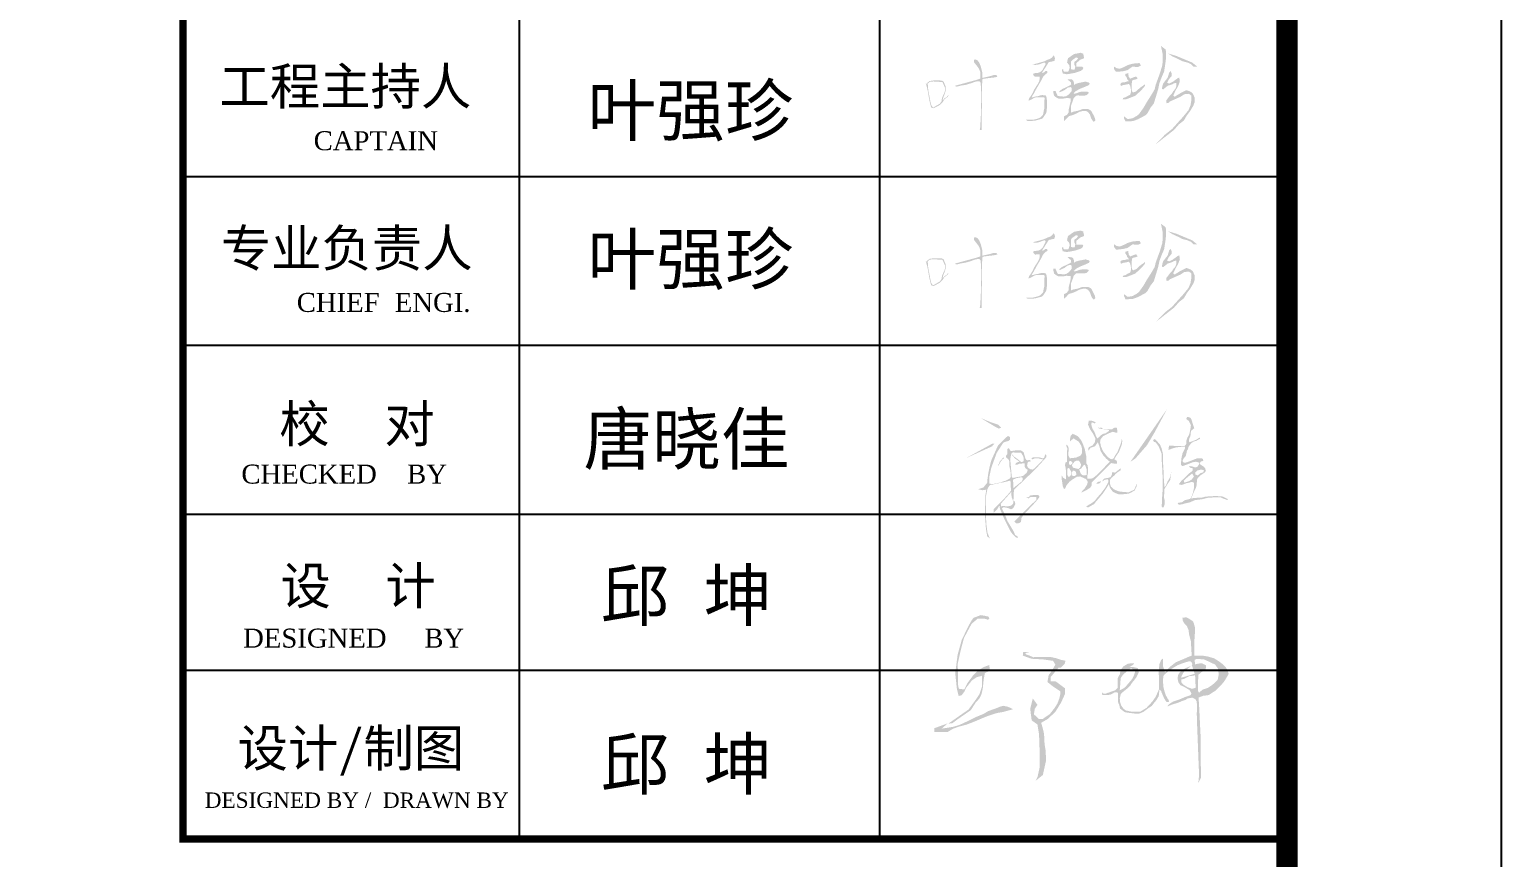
# Model space of a CAD drawing. Extents: x 962303 to 1579583, y -174742 to 224716.
# Drawn here: x 1569288 to 1579583, y 24521 to 30316 of the extents above; entities that cross this region are included whole.
import ezdxf

# ---------------------------------------------------------------- set-up
doc = ezdxf.new("R2010")
doc.units = 0
doc.header["$LTSCALE"] = 1000
doc.header["$MEASUREMENT"] = 0
for name, color, linetype in [('HATCH', 254, 'Continuous'), ('PUB_TEXT', 7, 'Continuous'), ('PUB_TITLE', 4, 'Continuous'), ('外框线', 255, 'Continuous')]:
    doc.layers.add(name, color=color, linetype=linetype)
doc.styles.add('GHF', font='times.ttf')
doc.styles.add('STYLE1', font='simhei.ttf', dxfattribs={"width": 0.8})

# ---------------------------------------------------------------- blocks, each defined once
blk = doc.blocks.new('A$C5F901649')
at = {"layer": 'HATCH'}
h = blk.add_hatch(color=256, dxfattribs=at)
h.paths.add_polyline_path([(421.5, 599.3), (438.2, 603.2), (409.1, 603.3), (407.1, 586.9), (441.2, 574.4), (451.3, 572.1), (501.2, 569.3), (546.7, 562.7), (556.9, 545.1), (541.5, 518), (526.2, 496.8), (520.4, 465.2), (547.4, 443.9), (579.1, 422.8), (579.3, 407.5), (575.3, 389.5), (566.7, 366.8), (553.9, 346.1), (531, 317.2), (508.8, 302.1), (499.5, 295.7), (480.3, 295.5), (458.1, 316.9), (462.4, 341.8), (474.7, 360.2), (453.1, 389.7), (450.3, 377.4), (441.5, 342.9), (444.1, 317.7), (448.2, 288.6), (474.6, 269.8), (482, 223.5), (484.5, 150.1), (485.1, 73.6), (475.4, 30), (466.5, 10.8), (499.5, 37.5), (506.7, 70), (514.4, 104.7), (512, 152.2), (507.4, 179.1), (505, 226.6), (499, 252.6), (491.7, 277.7), (522.7, 295.5), (556.9, 327.9), (582.5, 369.1), (600.7, 408.6), (601, 436.7), (582.9, 450.1), (572.1, 458.1), (558, 468.5), (535.3, 468.9), (535.7, 488.7), (547.5, 502.6), (561.8, 519.4), (571.5, 530.7), (583.5, 532.2), (600, 548.5), (603.2, 563.1), (583.1, 567.5), (561.2, 574.7), (532, 581.2), (495.6, 581.1), (455.2, 579.5), (431.6, 589.4), (422.3, 592.4), (418.9, 596.9)])
h.paths.add_polyline_path([(33.5, 250.4), (61.2, 274.6), (0, 252.7), (0.9, 234.7), (22, 235.8), (62.4, 235.9), (85.2, 249.6), (110, 258.9), (149.9, 269.7), (188.8, 284.8), (224.9, 300.4), (254, 311.7), (289, 322.7), (314.7, 326.9), (352.5, 337.2), (362.9, 340.1), (339.7, 350.9), (318.1, 355.7), (303.5, 352), (281.7, 343.1), (248.6, 331.7), (226.9, 318.7), (189.9, 303.3), (159.9, 288.2), (135.7, 276.8), (117, 268.2), (89.4, 259.5)])
h.paths.add_polyline_path([(245.9, 751.5), (235.5, 756), (200.5, 757.7), (171.9, 733.6), (157.6, 707.4), (136.6, 668.2), (121.6, 611.7), (107.7, 548.9), (108.9, 504.7), (109.9, 443.4), (113.9, 434), (137.7, 431.1), (152.8, 460.7), (180.8, 498.5), (202.5, 519.3), (227.8, 534.4), (253.1, 543.4), (255.8, 517.2), (232.6, 506.5), (227.3, 477.1), (223.2, 436.5), (217.3, 409.8), (208, 389.9), (190.2, 370.6), (167.8, 335.4), (108.7, 294.8), (82.3, 275), (65, 274), (107, 303.4), (158.1, 339.1), (190.5, 383.7), (208.1, 410.1), (219.7, 444.7), (218.8, 493.8), (194.9, 487.4), (173, 472.7), (159.4, 455.2), (146.5, 438.7), (138, 420.8), (125.5, 404), (112.1, 401.1), (103.8, 434.2), (96.3, 506.3), (107.3, 591), (126.3, 659.1), (156.9, 722.9), (172.5, 750.1), (180.3, 760.5), (201.9, 768.8), (213.3, 773.2), (231.4, 770.3), (250.2, 766.1), (253, 756.4)])
h = blk.add_hatch(color=256, dxfattribs=at)
h.paths.add_polyline_path([(1186.4, 493.5), (1199.1, 496), (1200.6, 488.6), (1201.2, 471.4), (1202.4, 439.2), (1194.9, 436.3), (1185.8, 433.9), (1165, 441.4), (1148.2, 451.8), (1136, 464.5), (1136, 476.7), (1152, 480.9), (1161.7, 486.3), (1172.1, 492)], flags=16)
h.paths.add_polyline_path([(1043.9, 566.7), (1051.7, 573.4), (1052.1, 557.1), (1052.1, 539.2), (1058.7, 517.7), (1061.5, 509), (1081.8, 533.3), (1111.5, 556.3), (1157.6, 575.7), (1175.5, 583.8), (1184.4, 586.1), (1180.5, 653.5), (1173.1, 680.9), (1169.1, 707.6), (1161.7, 723), (1151, 733.7), (1143, 749.1), (1141.7, 761.1), (1159.1, 763), (1173.8, 755.7), (1190.5, 744.4), (1194.5, 733.7), (1199.8, 715), (1199.2, 701), (1198.5, 680.3), (1196.5, 653.5), (1196.5, 626.8), (1196.5, 611.5), (1196.5, 592.7), (1196.5, 586.1), (1213.2, 586.1), (1234.6, 586.7), (1258, 582.7), (1286.7, 574.7), (1308.1, 561.4), (1326.2, 548), (1340.9, 534), (1350.3, 516.6), (1354.3, 502.6), (1344.2, 484.5), (1331.5, 464.5), (1311.5, 442.4), (1292.8, 423.7), (1287.4, 421.7), (1262, 405), (1236.6, 401.7), (1215.9, 393.7), (1219.1, 344.3), (1225.7, 206.6), (1226.6, 23.8), (1214.6, 0), (1218.4, 37.3), (1216.1, 89.9), (1213.1, 169.2), (1208.5, 286.5), (1207.7, 320.9), (1209.2, 353.7), (1207, 376.5), (1200.9, 386.4), (1187.9, 393.3), (1173.4, 391), (1165.6, 389.8), (1156.6, 383.4), (1138.3, 377.3), (1126.9, 371.9), (1089.5, 359.8), (1071.9, 352.1), (1080.3, 363.6), (1098.6, 375), (1127.6, 384.9), (1150.5, 394.8), (1178, 404), (1183.3, 412.3), (1174.2, 428.4), (1158.9, 437.5), (1149.4, 443), (1132, 450.9), (1122.9, 464.4), (1118.9, 483.8), (1122.5, 498.8), (1129.2, 509.9), (1139.9, 521), (1151, 526.2), (1162.9, 532.1), (1172.8, 536.1), (1182.7, 540), (1187.1, 546.7), (1185.1, 554.7), (1179.2, 559.8), (1168.9, 559.8), (1150.6, 554.3), (1136.8, 549.5), (1118.9, 542.4), (1098.3, 530.1), (1084.5, 520.6), (1075, 513.1), (1067.8, 507.2), (1062.4, 502.6), (1058.9, 499.7), (1054.8, 494.5), (1052.8, 480.2), (1052.8, 468.4), (1053.2, 448.2), (1055.2, 438.3), (1059.9, 419.3), (1065.1, 405), (1071.8, 392), (1075.4, 385.6), (1078.5, 382.9), (1080.1, 375.3), (1077.7, 372.6), (1073.8, 372.6), (1068.6, 373), (1064.3, 379.3), (1056.8, 390.8), (1052.4, 402.3), (1045.3, 417.7), (1043.3, 425.2), (1039.3, 427.6), (1035.9, 429.6), (1033.4, 406.2), (1032.8, 400.6), (1026.7, 390.4), (1024.3, 386.4), (1020.4, 380), (1009.2, 366.6), (1000.9, 355.5), (985.9, 345.7), (964.1, 329.4), (953.8, 324.3), (943.1, 320.3), (922.9, 319.9), (908.2, 321.9), (891.6, 323.9), (875.7, 326.7), (866.6, 333.8), (854.5, 343.3), (850.8, 360.7), (844.8, 373.8), (845.6, 389.2), (845.6, 400.3), (845.6, 408.2), (844.4, 416.5), (830.6, 418.1), (820.7, 412.5), (813.1, 408.2), (801.9, 405.8), (796.7, 405.3), (781.1, 405), (776.8, 405), (772.2, 407), (771.6, 414.8), (773.4, 418.5), (774.8, 413.9), (777.7, 412.2), (782.9, 411.9), (790.6, 412.5), (799, 415.9), (805.9, 417.6), (816.3, 421.7), (826.3, 425.1), (833.8, 428), (843.9, 438.1), (843.9, 460.5), (843.9, 483.5), (853.5, 500.6), (857.3, 520.7), (869.9, 537), (889.2, 548.9), (902.6, 551.1), (921.2, 550.4), (912.3, 543), (897.4, 534), (916, 534), (936.1, 529.6), (940.5, 514), (940.5, 508.8), (932.3, 491.7), (929.4, 486.5), (920.5, 474.6), (909.3, 461.2), (901.9, 449.3), (888.5, 436), (869.9, 421.1), (858, 410), (853.5, 391.4), (854.3, 374.3), (861, 355), (872.1, 340.9), (881.8, 334.2), (910, 328.2), (948, 329), (976.2, 346.1), (1003.7, 375.8), (1018.6, 397.3), (1034.2, 432.3), (1034.2, 459), (1034.2, 477.6), (1032.7, 504.3), (1033.5, 526.6), (1036.4, 549.6)])
h.paths.add_polyline_path([(1215.3, 498.9), (1222.9, 504.7), (1230, 511.4), (1245.6, 518.1), (1248.5, 524.9), (1249.8, 532), (1249.8, 542.1), (1232.9, 550.9), (1223.7, 551.3), (1209.4, 548.8), (1199, 546.3), (1198.5, 568), (1208.3, 572.1), (1242.5, 568.8), (1272.5, 554.7), (1292.2, 545.5), (1304.9, 527.5), (1309, 501), (1303.8, 474.9), (1288.7, 459.9), (1274.9, 448.9), (1259.2, 438.5), (1234.4, 430.4), (1218.6, 416.2), (1212.7, 424.7), (1212.9, 456.9)], flags=16)
h.paths.add_polyline_path([(853.3, 427), (854.6, 441.7), (857.6, 483.1), (868.4, 499.2), (882.5, 511), (890.7, 519.2), (902.9, 527.1), (906.2, 528.4), (922.9, 518.6), (922.9, 508.4), (917, 492), (909.5, 477.9), (898.6, 465.4), (879.2, 442.4), (868.1, 434.5)], flags=16)
edge = h.paths.add_edge_path(flags=16)
edge.add_line((1136, 484.8), (1197.7, 503))
edge.add_line((1197.7, 503), (1184.9, 543.4))
edge.add_line((1136, 488.8), (1136, 484.8))
edge.add_line((1145.3, 507.3), (1136, 488.8))
edge.add_line((1152.8, 517.1), (1145.3, 507.3))
edge.add_line((1166.1, 526.4), (1152.8, 517.1))
edge.add_line((1182, 539.7), (1166.1, 526.4))

msp = doc.modelspace()

# ---------------------------------------------------------------- hatches: boundary and pattern name
at = {"layer": 'HATCH'}
h = msp.add_hatch(color=256, dxfattribs=at)
h.paths.add_polyline_path([(1576315.2, 30068.6), (1576319, 30067.8), (1576336.4, 30068.3), (1576352.8, 30072.6), (1576374.1, 30080.9), (1576383.2, 30083.6), (1576390.7, 30083.5), (1576394.5, 30074.2), (1576387.7, 30060.4), (1576382.4, 30050.4), (1576373.9, 30033), (1576366, 30025), (1576356.5, 30017.6), (1576343.8, 30012.4), (1576331.6, 30010.8), (1576311, 30008.7), (1576307.3, 29997.6), (1576320.5, 29984.4), (1576351.7, 29986.5), (1576352.6, 29973.2), (1576351.2, 29956.4), (1576341.1, 29935.8), (1576328.5, 29916.8), (1576314.2, 29894.1), (1576304.2, 29871.4), (1576291.5, 29850.3), (1576278.3, 29832.3), (1576274.6, 29816.5), (1576294.6, 29824.9), (1576314.7, 29837.1), (1576329.5, 29841.3), (1576362.3, 29841.3), (1576369.2, 29841.8), (1576383.4, 29841.8), (1576388, 29834.9), (1576386, 29817), (1576386, 29781.7), (1576386, 29764.5), (1576381.3, 29745.2), (1576376.7, 29719.3), (1576356.7, 29698.7), (1576336.8, 29690.7), (1576306.2, 29683.4), (1576284.9, 29683.4), (1576256.3, 29683.4), (1576268.3, 29675.4), (1576293.5, 29675.4), (1576320.1, 29677.4), (1576371.3, 29691.4), (1576382.6, 29706), (1576390.6, 29718.6), (1576399.9, 29733.2), (1576403.9, 29767.1), (1576403.9, 29817), (1576402.6, 29830.3), (1576399.9, 29844.2), (1576395.3, 29853.5), (1576373.3, 29856.2), (1576363.4, 29855.5), (1576340.8, 29848.9), (1576322.8, 29846.2), (1576310.8, 29842.2), (1576296.2, 29839.6), (1576302.9, 29852.2), (1576313.5, 29869.5), (1576330.1, 29900.7), (1576358.7, 29949.2), (1576368, 29965.8), (1576376, 29983.1), (1576382, 29989.7), (1576395.9, 30004.3), (1576404.6, 30009), (1576407.9, 30015), (1576404.6, 30024.3), (1576392.6, 30024.3), (1576386, 30017.6), (1576373.3, 30010.3), (1576370.6, 30015), (1576388.1, 30041.3), (1576409.2, 30074.4), (1576416.2, 30086.8), (1576437.7, 30091.1), (1576453.3, 30094.8), (1576457.6, 30098), (1576459.8, 30113.6), (1576456.5, 30125.4), (1576449, 30134.6), (1576443.6, 30123.8), (1576430.2, 30112), (1576420.5, 30107.7), (1576402.8, 30101.3), (1576384, 30092.1), (1576359.8, 30085.1), (1576336.9, 30078.5), (1576304.1, 30070.8), (1576305.2, 30070.3), (1576306.6, 30070), (1576307.9, 30069.6), (1576311, 30069), (1576312, 30069)])
h.paths.add_polyline_path([(1575761.5, 29921.1), (1575765.5, 29922.7), (1575856.9, 29947.7), (1575915.8, 29963.9), (1575937.5, 29971.9), (1575937.5, 29989.8), (1575938.4, 30014.9), (1575931.3, 30034.6), (1575925, 30046.2), (1575913.3, 30061.4), (1575904.2, 30073.4), (1575895.4, 30083.8), (1575892.7, 30098.1), (1575899, 30107.1), (1575917.8, 30099.9), (1575929.5, 30084.7), (1575941.1, 30057), (1575945.6, 30039.1), (1575951.7, 30014.6), (1575951.7, 29984.5), (1575951.9, 29976.4), (1575987.7, 29984.5), (1576008.6, 29989.2), (1576028.9, 29996.1), (1576050.4, 29996.1), (1576057.6, 29984.5), (1576031.6, 29979.1), (1575982.3, 29973.7), (1575953.7, 29969.2), (1575951, 29951.3), (1575946.5, 29611.2), (1575933.9, 29611.2), (1575937.5, 29632.7), (1575941.5, 29709.6), (1575943.3, 29786.1), (1575945.6, 29854), (1575942.7, 29901.1), (1575941.8, 29920.1), (1575939.7, 29942.7), (1575933.9, 29951.9), (1575921.6, 29953.3), (1575905.3, 29950.5), (1575890.5, 29945.4), (1575865.6, 29936.8), (1575836.2, 29928.2), (1575803.4, 29923), (1575774.2, 29915.5), (1575765.3, 29917.3), (1575762, 29919.9)])
h.paths.add_polyline_path([(1577253.3, 29995.2), (1577258.9, 30014.1), (1577268.4, 30024.4), (1577275.9, 30008.4), (1577275, 29988.6), (1577257.1, 29967.9), (1577243.9, 29942.5), (1577258, 29936.8), (1577282.5, 29948.1), (1577318.3, 29974.5), (1577329.6, 29979.2), (1577333.4, 29951.9), (1577326.8, 29933.1), (1577319.3, 29915.2), (1577304.2, 29889.8), (1577287.2, 29853), (1577296.6, 29844.6), (1577334.3, 29868.1), (1577378.6, 29890.7), (1577408.8, 29880.3), (1577424.8, 29866.2), (1577438, 29836.1), (1577438, 29810.7), (1577428.6, 29783.3), (1577404.1, 29742.8), (1577381.5, 29712.7), (1577361.7, 29678.8), (1577326.8, 29651.5), (1577292.9, 29612.9), (1577253.3, 29581.8), (1577222, 29557.3), (1577164.7, 29512.1), (1577228.8, 29579), (1577279.7, 29619.5), (1577326.8, 29672.2), (1577355.1, 29703.3), (1577393.7, 29750.4), (1577407.8, 29784.3), (1577413.5, 29819.1), (1577412.6, 29854), (1577397.5, 29865.3), (1577364.5, 29862.4), (1577340, 29845.5), (1577323, 29838), (1577280.6, 29819.1), (1577262.5, 29811.1), (1577256.1, 29803.1), (1577241, 29799.4), (1577237.8, 29812.4), (1577237.8, 29819.1), (1577250.5, 29835.1), (1577264.6, 29854), (1577276.8, 29865.3), (1577286.3, 29881.3), (1577302.3, 29901.1), (1577309.8, 29920.8), (1577309.8, 29940.6), (1577299.5, 29940.6), (1577287.2, 29936.8), (1577281.6, 29932.1), (1577248.6, 29921.8), (1577227.8, 29904.8), (1577217.3, 29896.2), (1577208, 29899.2), (1577210.9, 29919.9), (1577217.5, 29938.7), (1577234.4, 29960.4), (1577247.8, 29977.4)])
h.paths.add_polyline_path([(1577278.9, 30128.5), (1577250, 30148.1), (1577276.6, 30140), (1577309.4, 30130), (1577357.5, 30110), (1577420.5, 30083.7), (1577454.6, 30055.7), (1577428, 30055.7), (1577409.5, 30074.2), (1577388.7, 30083.4), (1577350.5, 30093.8), (1577321.6, 30108.8)])
h.paths.add_polyline_path([(1577234.9, 30174.7), (1577201.4, 30200.1), (1577214.1, 30137.7), (1577214.1, 30101.9), (1577210.7, 30064.9), (1577194.5, 30010.7), (1577180.6, 29972.5), (1577163.8, 29926.3), (1577157.5, 29897.5), (1577133.2, 29855.9), (1577100.8, 29805), (1577081.2, 29770.4), (1577047.7, 29723), (1577031.5, 29710.3), (1577002.6, 29694.2), (1576969.1, 29688.4), (1576943.6, 29706.9), (1576943.6, 29693), (1576952.9, 29672.2), (1576974.8, 29672.2), (1577006.1, 29674.5), (1577040.7, 29687.2), (1577092.8, 29714.9), (1577104.3, 29725.3), (1577128.6, 29768.1), (1577151.7, 29798.1), (1577181.8, 29897.5), (1577191, 29941.3), (1577208.3, 29986.4), (1577223.4, 30021.1), (1577230.3, 30066.1), (1577234.9, 30097.3), (1577237.2, 30134.3)])
h.paths.add_polyline_path([(1576978, 29951.8), (1576964.7, 29968.2), (1576961.6, 29980.4), (1576951.4, 29992.7), (1576951.4, 30003.9), (1576971.9, 30010), (1576975.9, 29984.5), (1576986.2, 29971.2), (1577006.6, 29979.4), (1577027, 29986.5), (1577039.3, 29972.2), (1577025, 29966.1), (1577009.7, 29963.1), (1577000.5, 29959), (1576996.4, 29933.4), (1576995.4, 29898.7), (1576999.4, 29882.4), (1577005.6, 29875.2), (1577009.7, 29875.2), (1577028.1, 29882.4), (1577051.6, 29904.9), (1577082.2, 29926.3), (1577090.4, 29933.4), (1577090.4, 29922.2), (1577079.1, 29907.9), (1577060.8, 29887.5), (1577034.2, 29863), (1577021.9, 29851.6), (1576999.4, 29842.6), (1576958.6, 29827.3), (1576949.4, 29827.3), (1576934.1, 29827.3), (1576937.1, 29836.4), (1576952.4, 29840.5), (1576966.7, 29849.7), (1576985.1, 29857.9), (1576990.3, 29871.2), (1576992.3, 29891.6), (1576986.2, 29921.2), (1576977, 29934.5), (1576963.7, 29931.4), (1576955.7, 29929.6), (1576937.1, 29926.3), (1576921.8, 29920.2), (1576917.3, 29931.4), (1576921.8, 29941.6), (1576937.1, 29946.7), (1576950.4, 29946.7), (1576963.7, 29951.8)])
h.paths.add_polyline_path([(1576981.1, 30040.7), (1576966.7, 30030.4), (1576935.1, 30023.3), (1576897.3, 30019.2), (1576887, 30019.2), (1576872.7, 30038.6), (1576871.7, 30057), (1576891.1, 30044.7), (1576913.6, 30040.7), (1576943.2, 30052.9), (1576968.8, 30066.2), (1577004.6, 30076.4), (1577051.6, 30080.5), (1577060.8, 30063.1), (1577042.6, 30053.5), (1577025, 30053.5), (1577002.5, 30056)])
h.paths.add_polyline_path([(1576489.4, 29881.8), (1576493.2, 29875.9), (1576527.5, 29891.6), (1576549.3, 29908.5), (1576571, 29912.6), (1576577.5, 29903.7), (1576577.5, 29885.2), (1576558.1, 29861.9), (1576539.6, 29849), (1576521.9, 29845.8), (1576479.2, 29849.8), (1576470.4, 29869.1), (1576463.1, 29886), (1576449.4, 29886), (1576449.4, 29870.7), (1576454.3, 29851.4), (1576469.6, 29839.3), (1576483.3, 29832.1), (1576519.5, 29832.1), (1576540.4, 29836.1), (1576570.2, 29833.7), (1576570.2, 29817.6), (1576568.6, 29808), (1576564.6, 29791.1), (1576554.9, 29750), (1576554.9, 29733.9), (1576542.8, 29717), (1576522.7, 29707.4), (1576522.7, 29689.7), (1576522.7, 29673.6), (1576538.8, 29688.9), (1576556.5, 29708.2), (1576584.7, 29717), (1576608.9, 29726.7), (1576629.8, 29738.8), (1576658, 29746), (1576674.1, 29746), (1576690.2, 29738.8), (1576704.7, 29719.5), (1576713.5, 29693.7), (1576720, 29681.6), (1576730.5, 29668.8), (1576741.5, 29677.7), (1576740.9, 29690.5), (1576733.7, 29708.2), (1576724, 29726.7), (1576716, 29742), (1576709.5, 29749.2), (1576691.8, 29758.1), (1576672.5, 29758.1), (1576652.3, 29758.1), (1576618.5, 29746), (1576587.1, 29739.6), (1576571, 29733.1), (1576571, 29757.3), (1576571, 29779), (1576585.5, 29818.4), (1576591.2, 29836.1), (1576608.9, 29853), (1576622.6, 29853.8), (1576654, 29852.2), (1576666.8, 29852.2), (1576682.1, 29857), (1576695, 29869.1), (1576695, 29876.4), (1576684.6, 29881.2), (1576671.7, 29881.2), (1576654, 29881.2), (1576633, 29878), (1576614.5, 29870.7), (1576595.2, 29865.9), (1576591.2, 29869.9), (1576606.5, 29884.4), (1576632.2, 29898.9), (1576677.3, 29917.4), (1576698.2, 29927), (1576703.1, 29937.5), (1576696.6, 29943.9), (1576675.7, 29950.4), (1576672.5, 29950.4), (1576626.6, 29941.5), (1576605.6, 29935.1), (1576593.6, 29927), (1576593.6, 29940.7), (1576587.9, 29956.8), (1576578.3, 29965.7), (1576563.8, 29966.5), (1576547.7, 29966.5), (1576562.2, 29953.6), (1576571.5, 29945.3), (1576573.4, 29930.3), (1576562.2, 29923), (1576538, 29911), (1576511.4, 29898.9), (1576493.7, 29885.2)])
h.paths.add_polyline_path([(1576621.8, 30115.2), (1576607.7, 30120.1), (1576584.4, 30103.9), (1576573.1, 30091.9), (1576573.1, 30077.8), (1576573.1, 30056.6), (1576573.1, 30037.6), (1576585.8, 30034.1), (1576597.8, 30034.8), (1576602.1, 30055.9), (1576595.7, 30070), (1576595.7, 30089.1), (1576611.9, 30099.7)], flags=16)
h.paths.add_polyline_path([(1576544.2, 30020.7), (1576554.2, 30021.9), (1576563, 30048.2), (1576559.7, 30065.8), (1576544.3, 30084.5), (1576550.9, 30114.1), (1576593.8, 30143.7), (1576639.9, 30152.5), (1576657.5, 30145.9), (1576664.1, 30114.1), (1576637.7, 30104.2), (1576609.1, 30080.1), (1576609.1, 30054.8), (1576650.9, 30054.8), (1576658.6, 30046.1), (1576653.1, 30035.1), (1576642.1, 30026.3), (1576599.3, 30012), (1576564.1, 30005.4), (1576542.1, 30002.1), (1576514.7, 30007.6), (1576509.2, 30027.4), (1576509.2, 30036.2), (1576517.4, 30035.5), (1576517.4, 30027), (1576525.1, 30020.7)])
h.paths.add_polyline_path([(1575555.5, 29940.4), (1575559.2, 29930.6), (1575567.2, 29899.4), (1575571.8, 29876.7), (1575576.3, 29850), (1575582.9, 29813.2), (1575593.5, 29770.8), (1575600, 29767.3), (1575611.1, 29764.3), (1575653.5, 29786.4), (1575676.2, 29809.1), (1575685.3, 29825.3), (1575710, 29844.9), (1575718, 29857.5), (1575707.7, 29850.2), (1575703.1, 29843.1), (1575687.6, 29833.7), (1575682.4, 29826.9), (1575674, 29820.7), (1575679.2, 29840.1), (1575688.2, 29863.1), (1575694.1, 29880.6), (1575695.7, 29897.1), (1575694.4, 29919.5), (1575686, 29938.9), (1575683, 29948.9), (1575673, 29956.4), (1575656.5, 29958.7), (1575631.5, 29958.7), (1575612.4, 29959), (1575583.2, 29954.4), (1575568.3, 29944.1), (1575566.3, 29937.1), (1575564.6, 29935.4), (1575559.6, 29937.1)])
h.paths.add_polyline_path([(1575581.9, 29948.7), (1575570.1, 29935), (1575574.1, 29887.1), (1575580.9, 29853.8), (1575586.8, 29820.5), (1575594.6, 29786.2), (1575607.4, 29768.6), (1575654.4, 29796), (1575666.1, 29811.7), (1575670.1, 29836.2), (1575689.6, 29880.2), (1575690.6, 29908.6), (1575673, 29947.8), (1575609.3, 29951.7)], flags=16)
h = msp.add_hatch(color=256, dxfattribs=at)
h.paths.add_polyline_path([(1576315.2, 28824.5), (1576319, 28823.8), (1576336.4, 28824.3), (1576352.8, 28828.5), (1576374.1, 28836.9), (1576383.2, 28839.5), (1576390.7, 28839.5), (1576394.5, 28830.1), (1576387.7, 28816.4), (1576382.4, 28806.4), (1576373.9, 28788.9), (1576366, 28781), (1576356.5, 28773.6), (1576343.8, 28768.3), (1576331.6, 28766.8), (1576311, 28764.7), (1576307.3, 28753.6), (1576320.5, 28740.4), (1576351.7, 28742.5), (1576352.6, 28729.2), (1576351.2, 28712.4), (1576341.1, 28691.8), (1576328.5, 28672.8), (1576314.2, 28650.1), (1576304.2, 28627.4), (1576291.5, 28606.2), (1576278.3, 28588.3), (1576274.6, 28572.4), (1576294.6, 28580.9), (1576314.7, 28593), (1576329.5, 28597.3), (1576362.3, 28597.3), (1576369.2, 28597.8), (1576383.4, 28597.8), (1576388, 28590.9), (1576386, 28572.9), (1576386, 28537.7), (1576386, 28520.5), (1576381.3, 28501.2), (1576376.7, 28475.3), (1576356.7, 28454.7), (1576336.8, 28446.7), (1576306.2, 28439.4), (1576284.9, 28439.4), (1576256.3, 28439.4), (1576268.3, 28431.4), (1576293.5, 28431.4), (1576320.1, 28433.4), (1576371.3, 28447.4), (1576382.6, 28462), (1576390.6, 28474.6), (1576399.9, 28489.2), (1576403.9, 28523.1), (1576403.9, 28572.9), (1576402.6, 28586.2), (1576399.9, 28600.2), (1576395.3, 28609.5), (1576373.3, 28612.1), (1576363.4, 28611.5), (1576340.8, 28604.8), (1576322.8, 28602.2), (1576310.8, 28598.2), (1576296.2, 28595.5), (1576302.9, 28608.2), (1576313.5, 28625.4), (1576330.1, 28656.7), (1576358.7, 28705.2), (1576368, 28721.8), (1576376, 28739.1), (1576382, 28745.7), (1576395.9, 28760.3), (1576404.6, 28765), (1576407.9, 28770.9), (1576404.6, 28780.2), (1576392.6, 28780.2), (1576386, 28773.6), (1576373.3, 28766.3), (1576370.6, 28770.9), (1576388.1, 28797.3), (1576409.2, 28830.4), (1576416.2, 28842.7), (1576437.7, 28847), (1576453.3, 28850.8), (1576457.6, 28854), (1576459.8, 28869.6), (1576456.5, 28881.4), (1576449, 28890.5), (1576443.6, 28879.8), (1576430.2, 28868), (1576420.5, 28863.7), (1576402.8, 28857.2), (1576384, 28848.1), (1576359.8, 28841.1), (1576336.9, 28834.5), (1576304.1, 28826.8), (1576305.2, 28826.3), (1576306.6, 28826), (1576307.9, 28825.6), (1576311, 28825), (1576312, 28825)])
h.paths.add_polyline_path([(1575761.5, 28677.1), (1575765.5, 28678.7), (1575856.9, 28703.7), (1575915.8, 28719.9), (1575937.5, 28727.9), (1575937.5, 28745.8), (1575938.4, 28770.9), (1575931.3, 28790.6), (1575925, 28802.2), (1575913.3, 28817.4), (1575904.2, 28829.4), (1575895.4, 28839.8), (1575892.7, 28854.1), (1575899, 28863.1), (1575917.8, 28855.9), (1575929.5, 28840.7), (1575941.1, 28812.9), (1575945.6, 28795), (1575951.7, 28770.6), (1575951.7, 28740.4), (1575951.9, 28732.4), (1575987.7, 28740.4), (1576008.6, 28745.1), (1576028.9, 28752.1), (1576050.4, 28752.1), (1576057.6, 28740.4), (1576031.6, 28735.1), (1575982.3, 28729.7), (1575953.7, 28725.2), (1575951, 28707.3), (1575946.5, 28367.2), (1575933.9, 28367.2), (1575937.5, 28388.6), (1575941.5, 28465.6), (1575943.3, 28542.1), (1575945.6, 28609.9), (1575942.7, 28657.1), (1575941.8, 28676.1), (1575939.7, 28698.7), (1575933.9, 28707.9), (1575921.6, 28709.3), (1575905.3, 28706.4), (1575890.5, 28701.4), (1575865.6, 28692.8), (1575836.2, 28684.1), (1575803.4, 28679), (1575774.2, 28671.5), (1575765.3, 28673.3), (1575762, 28675.9)])
h.paths.add_polyline_path([(1577253.3, 28751.2), (1577258.9, 28770), (1577268.4, 28780.4), (1577275.9, 28764.4), (1577275, 28744.6), (1577257.1, 28723.9), (1577243.9, 28698.5), (1577258, 28692.8), (1577282.5, 28704.1), (1577318.3, 28730.5), (1577329.6, 28735.2), (1577333.4, 28707.9), (1577326.8, 28689.1), (1577319.3, 28671.2), (1577304.2, 28645.7), (1577287.2, 28609), (1577296.6, 28600.5), (1577334.3, 28624.1), (1577378.6, 28646.7), (1577408.8, 28636.3), (1577424.8, 28622.2), (1577438, 28592.1), (1577438, 28566.6), (1577428.6, 28539.3), (1577404.1, 28498.8), (1577381.5, 28468.7), (1577361.7, 28434.8), (1577326.8, 28407.5), (1577292.9, 28368.9), (1577253.3, 28337.8), (1577222, 28313.2), (1577164.7, 28268.1), (1577228.8, 28335), (1577279.7, 28375.5), (1577326.8, 28428.2), (1577355.1, 28459.3), (1577393.7, 28506.4), (1577407.8, 28540.3), (1577413.5, 28575.1), (1577412.6, 28610), (1577397.5, 28621.3), (1577364.5, 28618.4), (1577340, 28601.5), (1577323, 28593.9), (1577280.6, 28575.1), (1577262.5, 28567.1), (1577256.1, 28559.1), (1577241, 28555.3), (1577237.8, 28568.4), (1577237.8, 28575.1), (1577250.5, 28591.1), (1577264.6, 28610), (1577276.8, 28621.3), (1577286.3, 28637.3), (1577302.3, 28657), (1577309.8, 28676.8), (1577309.8, 28696.6), (1577299.5, 28696.6), (1577287.2, 28692.8), (1577281.6, 28688.1), (1577248.6, 28677.8), (1577227.8, 28660.8), (1577217.3, 28652.2), (1577208, 28655.2), (1577210.9, 28675.9), (1577217.5, 28694.7), (1577234.4, 28716.4), (1577247.8, 28733.4)])
h.paths.add_polyline_path([(1577278.9, 28884.5), (1577250, 28904.1), (1577276.6, 28896), (1577309.4, 28886), (1577357.5, 28866), (1577420.5, 28839.7), (1577454.6, 28811.7), (1577428, 28811.7), (1577409.5, 28830.2), (1577388.7, 28839.4), (1577350.5, 28849.8), (1577321.6, 28864.8)])
h.paths.add_polyline_path([(1577234.9, 28930.7), (1577201.4, 28956.1), (1577214.1, 28893.7), (1577214.1, 28857.9), (1577210.7, 28820.9), (1577194.5, 28766.6), (1577180.6, 28728.5), (1577163.8, 28682.2), (1577157.5, 28653.4), (1577133.2, 28611.8), (1577100.8, 28561), (1577081.2, 28526.4), (1577047.7, 28479), (1577031.5, 28466.3), (1577002.6, 28450.1), (1576969.1, 28444.4), (1576943.6, 28462.8), (1576943.6, 28449), (1576952.9, 28428.2), (1576974.8, 28428.2), (1577006.1, 28430.5), (1577040.7, 28443.2), (1577092.8, 28470.9), (1577104.3, 28481.3), (1577128.6, 28524.1), (1577151.7, 28554.1), (1577181.8, 28653.4), (1577191, 28697.3), (1577208.3, 28742.4), (1577223.4, 28777), (1577230.3, 28822.1), (1577234.9, 28853.3), (1577237.2, 28890.2)])
h.paths.add_polyline_path([(1576978, 28707.8), (1576964.7, 28724.1), (1576961.6, 28736.4), (1576951.4, 28748.6), (1576951.4, 28759.9), (1576971.9, 28766), (1576975.9, 28740.5), (1576986.2, 28727.2), (1577006.6, 28735.4), (1577027, 28742.5), (1577039.3, 28728.2), (1577025, 28722.1), (1577009.7, 28719), (1577000.5, 28715), (1576996.4, 28689.4), (1576995.4, 28654.7), (1576999.4, 28638.4), (1577005.6, 28631.2), (1577009.7, 28631.2), (1577028.1, 28638.4), (1577051.6, 28660.8), (1577082.2, 28682.3), (1577090.4, 28689.4), (1577090.4, 28678.2), (1577079.1, 28663.9), (1577060.8, 28643.5), (1577034.2, 28619), (1577021.9, 28607.6), (1576999.4, 28598.6), (1576958.6, 28583.2), (1576949.4, 28583.2), (1576934.1, 28583.2), (1576937.1, 28592.4), (1576952.4, 28596.5), (1576966.7, 28605.7), (1576985.1, 28613.9), (1576990.3, 28627.1), (1576992.3, 28647.6), (1576986.2, 28677.2), (1576977, 28690.4), (1576963.7, 28687.4), (1576955.7, 28685.5), (1576937.1, 28682.3), (1576921.8, 28676.2), (1576917.3, 28687.4), (1576921.8, 28697.6), (1576937.1, 28702.7), (1576950.4, 28702.7), (1576963.7, 28707.8)])
h.paths.add_polyline_path([(1576981.1, 28796.6), (1576966.7, 28786.4), (1576935.1, 28779.3), (1576897.3, 28775.2), (1576887, 28775.2), (1576872.7, 28794.6), (1576871.7, 28813), (1576891.1, 28800.7), (1576913.6, 28796.6), (1576943.2, 28808.9), (1576968.8, 28822.2), (1577004.6, 28832.4), (1577051.6, 28836.5), (1577060.8, 28819.1), (1577042.6, 28809.5), (1577025, 28809.5), (1577002.5, 28812)])
h.paths.add_polyline_path([(1576489.4, 28637.8), (1576493.2, 28631.9), (1576527.5, 28647.6), (1576549.3, 28664.5), (1576571, 28668.5), (1576577.5, 28659.7), (1576577.5, 28641.2), (1576558.1, 28617.9), (1576539.6, 28605), (1576521.9, 28601.8), (1576479.2, 28605.8), (1576470.4, 28625.1), (1576463.1, 28642), (1576449.4, 28642), (1576449.4, 28626.7), (1576454.3, 28607.4), (1576469.6, 28595.3), (1576483.3, 28588.1), (1576519.5, 28588.1), (1576540.4, 28592.1), (1576570.2, 28589.7), (1576570.2, 28573.6), (1576568.6, 28563.9), (1576564.6, 28547), (1576554.9, 28506), (1576554.9, 28489.9), (1576542.8, 28473), (1576522.7, 28463.4), (1576522.7, 28445.7), (1576522.7, 28429.6), (1576538.8, 28444.9), (1576556.5, 28464.2), (1576584.7, 28473), (1576608.9, 28482.7), (1576629.8, 28494.7), (1576658, 28502), (1576674.1, 28502), (1576690.2, 28494.7), (1576704.7, 28475.4), (1576713.5, 28449.7), (1576720, 28437.6), (1576730.5, 28424.8), (1576741.5, 28433.7), (1576740.9, 28446.5), (1576733.7, 28464.2), (1576724, 28482.7), (1576716, 28498), (1576709.5, 28505.2), (1576691.8, 28514.1), (1576672.5, 28514.1), (1576652.3, 28514.1), (1576618.5, 28502), (1576587.1, 28495.6), (1576571, 28489.1), (1576571, 28513.3), (1576571, 28535), (1576585.5, 28574.4), (1576591.2, 28592.1), (1576608.9, 28609), (1576622.6, 28609.8), (1576654, 28608.2), (1576666.8, 28608.2), (1576682.1, 28613), (1576695, 28625.1), (1576695, 28632.3), (1576684.6, 28637.2), (1576671.7, 28637.2), (1576654, 28637.2), (1576633, 28633.9), (1576614.5, 28626.7), (1576595.2, 28621.9), (1576591.2, 28625.9), (1576606.5, 28640.4), (1576632.2, 28654.9), (1576677.3, 28673.4), (1576698.2, 28683), (1576703.1, 28693.5), (1576696.6, 28699.9), (1576675.7, 28706.4), (1576672.5, 28706.4), (1576626.6, 28697.5), (1576605.6, 28691.1), (1576593.6, 28683), (1576593.6, 28696.7), (1576587.9, 28712.8), (1576578.3, 28721.6), (1576563.8, 28722.5), (1576547.7, 28722.5), (1576562.2, 28709.6), (1576571.5, 28701.3), (1576573.4, 28686.2), (1576562.2, 28679), (1576538, 28666.9), (1576511.4, 28654.9), (1576493.7, 28641.2)])
h.paths.add_polyline_path([(1576621.8, 28871.1), (1576607.7, 28876.1), (1576584.4, 28859.9), (1576573.1, 28847.9), (1576573.1, 28833.8), (1576573.1, 28812.6), (1576573.1, 28793.6), (1576585.8, 28790.1), (1576597.8, 28790.8), (1576602.1, 28811.9), (1576595.7, 28826), (1576595.7, 28845.1), (1576611.9, 28855.6)], flags=16)
h.paths.add_polyline_path([(1576544.2, 28776.7), (1576554.2, 28777.9), (1576563, 28804.2), (1576559.7, 28821.8), (1576544.3, 28840.5), (1576550.9, 28870.1), (1576593.8, 28899.7), (1576639.9, 28908.5), (1576657.5, 28901.9), (1576664.1, 28870.1), (1576637.7, 28860.2), (1576609.1, 28836.1), (1576609.1, 28810.8), (1576650.9, 28810.8), (1576658.6, 28802), (1576653.1, 28791.1), (1576642.1, 28782.3), (1576599.3, 28768), (1576564.1, 28761.4), (1576542.1, 28758.1), (1576514.7, 28763.6), (1576509.2, 28783.4), (1576509.2, 28792.2), (1576517.4, 28791.5), (1576517.4, 28783), (1576525.1, 28776.7)])
h.paths.add_polyline_path([(1575555.5, 28696.4), (1575559.2, 28686.6), (1575567.2, 28655.3), (1575571.8, 28632.6), (1575576.3, 28605.9), (1575582.9, 28569.1), (1575593.5, 28526.8), (1575600, 28523.3), (1575611.1, 28520.3), (1575653.5, 28542.4), (1575676.2, 28565.1), (1575685.3, 28581.2), (1575710, 28600.9), (1575718, 28613.5), (1575707.7, 28606.2), (1575703.1, 28599), (1575687.6, 28589.6), (1575682.4, 28582.8), (1575674, 28576.7), (1575679.2, 28596.1), (1575688.2, 28619.1), (1575694.1, 28636.6), (1575695.7, 28653.1), (1575694.4, 28675.5), (1575686, 28694.9), (1575683, 28704.9), (1575673, 28712.4), (1575656.5, 28714.6), (1575631.5, 28714.6), (1575612.4, 28715), (1575583.2, 28710.4), (1575568.3, 28700.1), (1575566.3, 28693.1), (1575564.6, 28691.4), (1575559.6, 28693.1)])
h.paths.add_polyline_path([(1575581.9, 28704.7), (1575570.1, 28691), (1575574.1, 28643), (1575580.9, 28609.8), (1575586.8, 28576.5), (1575594.6, 28542.2), (1575607.4, 28524.6), (1575654.4, 28552), (1575666.1, 28567.7), (1575670.1, 28592.1), (1575689.6, 28636.2), (1575690.6, 28664.6), (1575673, 28703.7), (1575609.3, 28707.6)], flags=16)
h = msp.add_hatch(color=256, dxfattribs=at)
h.paths.add_polyline_path([(1577502.4, 27231.4), (1577481.3, 27236.1), (1577455.4, 27229.1), (1577442.1, 27217.3), (1577442.1, 27201.7), (1577457.7, 27194.6), (1577477.3, 27210.3), (1577496.9, 27216.5)], flags=16)
h.paths.add_polyline_path([(1577431.9, 27187.6), (1577419.3, 27208.7), (1577373.1, 27171.1), (1577360.6, 27157.8), (1577364.5, 27144.5), (1577395.8, 27153.9), (1577415.4, 27165.6)], flags=16)
h.paths.add_polyline_path([(1577365.3, 27400.9), (1577316.3, 27401.6), (1577257.5, 27402.5), (1577253.3, 27373.5), (1577281.5, 27383.4), (1577305.5, 27390.9), (1577341.1, 27395), (1577369.3, 27396.7), (1577370, 27385), (1577351.9, 27349.5), (1577345.3, 27319.7), (1577340.3, 27270.9), (1577351.1, 27260.1), (1577385, 27271.7), (1577421.5, 27286.6), (1577446.3, 27290.7), (1577470.4, 27284.1), (1577467.2, 27272.7), (1577455.4, 27254.3), (1577438.9, 27251), (1577419, 27257.6), (1577396.6, 27261.8), (1577405.7, 27248.5), (1577422.3, 27245.2), (1577422.3, 27227.8), (1577398.3, 27208.8), (1577372.6, 27183.1), (1577345.3, 27158.3), (1577325.4, 27132.6), (1577347.8, 27128.5), (1577380.1, 27140.9), (1577398.3, 27144.2), (1577417.3, 27150), (1577431.4, 27143.4), (1577432.9, 27109), (1577426.2, 27079), (1577418.7, 27054.8), (1577410.3, 27038.1), (1577401.9, 27029.7), (1577366.9, 27021.4), (1577350.2, 27008), (1577316.7, 27002.2), (1577325.1, 26990.5), (1577347.6, 26992.2), (1577368.5, 26998.8), (1577403.6, 27006.3), (1577436.2, 27021.4), (1577492.2, 27028.9), (1577533.1, 27039.7), (1577564, 27040.6), (1577620.8, 27040.6), (1577630, 27035.6), (1577666.8, 27022.2), (1577666.8, 27030.7), (1577647.1, 27040.4), (1577629.4, 27048.4), (1577582.7, 27050.6), (1577549.9, 27049), (1577512.3, 27046.3), (1577487.1, 27039.3), (1577452.8, 27038.2), (1577435, 27037.7), (1577412.5, 27032.9), (1577420, 27051.1), (1577435.5, 27088.6), (1577445.3, 27107.4), (1577450.1, 27123.5), (1577452.2, 27147.6), (1577452.8, 27164.8), (1577460.8, 27179.8), (1577483.4, 27199.7), (1577502.2, 27211.5), (1577515.6, 27225.4), (1577510.7, 27244.2), (1577501.6, 27254.9), (1577488.7, 27264), (1577475.3, 27272.6), (1577472.1, 27278.5), (1577476.2, 27286.6), (1577482, 27292.4), (1577494.5, 27295.7), (1577497, 27299), (1577495.6, 27309.2), (1577485.6, 27314.2), (1577454.1, 27314.5), (1577432, 27305.9), (1577415.2, 27299), (1577402.2, 27294.3), (1577384.5, 27287.4), (1577371.5, 27284.1), (1577361.8, 27283.6), (1577353.2, 27292.4), (1577353.2, 27302.3), (1577360.2, 27313.9), (1577375.5, 27332.6), (1577383.1, 27367), (1577389.7, 27378.5), (1577395.3, 27397.9), (1577410.9, 27417.7), (1577425.1, 27429.7), (1577448.5, 27437.3), (1577464.9, 27446), (1577473.3, 27450.5), (1577473.3, 27460.2), (1577461.1, 27453.7), (1577449.1, 27445.5), (1577431.6, 27438.4), (1577419.6, 27433.5), (1577399.4, 27426.4), (1577396.7, 27439), (1577401.1, 27458.6), (1577407.1, 27470), (1577411.3, 27506.6), (1577427.8, 27520.3), (1577433.8, 27525.3), (1577429.2, 27539.5), (1577422.3, 27560.1), (1577416.2, 27582.1), (1577408.6, 27597.2), (1577393.5, 27603.4), (1577383.9, 27603.4), (1577378.4, 27589.6), (1577396.2, 27575.9), (1577403.8, 27560.8), (1577410.7, 27545), (1577409.3, 27532.7), (1577405.2, 27510.7), (1577400.4, 27486), (1577394.2, 27472.3), (1577385.9, 27459.2), (1577378.4, 27435.9), (1577378.4, 27418), (1577376.3, 27411.9)])
h.paths.add_polyline_path([(1577145.5, 27443.2), (1577159.2, 27449.9), (1577179.7, 27427.5), (1577194.2, 27411.3), (1577206.2, 27383.1), (1577215.6, 27343.1), (1577215.6, 27287.6), (1577219, 27234.7), (1577220.7, 27181), (1577223.2, 27148.6), (1577225, 27111.9), (1577236.1, 27124.7), (1577247.1, 27151.2), (1577264.2, 27181), (1577273.6, 27219.4), (1577265.9, 27162.7), (1577247.1, 27134), (1577240.2, 27123.3), (1577233.2, 27112.9), (1577225.2, 27097.7), (1577223.6, 27060.2), (1577223.6, 27036), (1577228.3, 27015), (1577226.7, 26991.6), (1577220.5, 26972.9), (1577209.5, 26970.5), (1577206.4, 26979.1), (1577208, 27004.9), (1577208, 27024.3), (1577213.4, 27096.9), (1577211.9, 27210), (1577206.4, 27305.9), (1577206.4, 27345.7), (1577195.5, 27373), (1577183.8, 27400.3), (1577172.9, 27415.1), (1577164.3, 27426.8), (1577151, 27430.7)])
h.paths.add_polyline_path([(1577155.3, 27493.7), (1577244.3, 27659.7), (1576987.9, 27290.6), (1577022.4, 27313.2), (1577103.5, 27406.1)])
h.paths.add_polyline_path([(1576803, 27162), (1576796.8, 27156.6), (1576792.7, 27152.3), (1576793.7, 27160.7), (1576801.1, 27170.6), (1576809.6, 27174.6), (1576829.9, 27177.1), (1576847.7, 27182.5), (1576856.6, 27196.9), (1576859.1, 27206.3), (1576861.1, 27219.6), (1576879.4, 27213.7), (1576918.5, 27244.8), (1576920.5, 27232), (1576898.7, 27217.1), (1576883.3, 27204.8), (1576877.9, 27196.9), (1576854.1, 27177.1), (1576844.2, 27163.2), (1576844.2, 27136.5), (1576852.1, 27115.7), (1576874.4, 27096.4), (1576905.6, 27083.6), (1576923.9, 27080.6), (1576975.4, 27076.6), (1576999.2, 27088), (1577013.6, 27094.4), (1577026.9, 27123.1), (1577033.4, 27136.5), (1577034.3, 27143.4), (1577034.3, 27130.6), (1577030.4, 27117.7), (1577020.8, 27097.1), (1577018.2, 27090.1), (1577006.5, 27084.4), (1576995, 27076.1), (1576982.9, 27071.7), (1576974.3, 27066.9), (1576951.7, 27065.3), (1576932.7, 27062.8), (1576917.7, 27062.8), (1576905.3, 27063.4), (1576889.4, 27068.8), (1576884.8, 27070.4), (1576872.2, 27076.4), (1576864.3, 27081.9), (1576857.9, 27089.5), (1576850.3, 27100.3), (1576844.2, 27109.5), (1576836.6, 27133.7), (1576820.7, 27106.6), (1576794.3, 27067.6), (1576777, 27046.9), (1576762, 27029), (1576747.3, 27012.7), (1576733.3, 26994.2), (1576692.4, 26971.3), (1576677.8, 26975.2), (1576690.7, 26985.8), (1576717, 27001), (1576737.8, 27016.6), (1576753.4, 27037.3), (1576780.3, 27067.6), (1576810.6, 27107.9), (1576825.7, 27134.2), (1576833, 27148.2), (1576833, 27159.9), (1576829.1, 27168.3), (1576805.9, 27163.8)])
h.paths.add_polyline_path([(1576783.6, 27153.5), (1576762.4, 27150.1), (1576747.1, 27137.3), (1576762.4, 27137.3), (1576774.3, 27141.6)], flags=17)
h.paths.add_polyline_path([(1576772, 27527.7), (1576758.4, 27529.2), (1576769.6, 27523.4), (1576785.5, 27520.4), (1576796.3, 27523.1), (1576783.9, 27528.9)], flags=17)
h.paths.add_polyline_path([(1576643.2, 27242.9), (1576627.2, 27235), (1576633.6, 27227), (1576639.5, 27207.8), (1576649, 27198.3), (1576656, 27195.6), (1576670.3, 27195.1), (1576682.6, 27199.8), (1576682.6, 27222.2), (1576681.5, 27236), (1576677.3, 27249.3), (1576672.5, 27262.6), (1576668.7, 27269.5), (1576657.8, 27263.6)], flags=16)
h.paths.add_polyline_path([(1576610.4, 27199.2), (1576605.6, 27221.3), (1576595.9, 27227.3), (1576584.1, 27227.3), (1576577.8, 27214.9), (1576577.2, 27204.7), (1576577.2, 27197.1), (1576579.9, 27193.5), (1576596.2, 27189.9)], flags=16)
h.paths.add_polyline_path([(1576574.3, 27219.9), (1576560.2, 27243.9), (1576550.8, 27248.6), (1576546.7, 27236.9), (1576546.7, 27219.9), (1576546.7, 27202.3), (1576551.4, 27185.9), (1576561.4, 27185.9), (1576571.9, 27198.2)], flags=16)
h.paths.add_polyline_path([(1576579.5, 27261.9), (1576579.8, 27268.8), (1576584.3, 27274.1), (1576586.9, 27278.6), (1576590.8, 27283.7), (1576596.5, 27291.5), (1576606.7, 27297.2), (1576615.4, 27299), (1576626.8, 27299), (1576634, 27287.9), (1576642.4, 27271.7), (1576640, 27259.2), (1576633.7, 27247.5), (1576623.2, 27240), (1576586.9, 27249)], flags=16)
h.paths.add_polyline_path([(1576580.4, 27275.6), (1576581.6, 27288.8), (1576569, 27296.3), (1576560.9, 27295.7), (1576558.5, 27285.2), (1576557.6, 27277.1), (1576560.3, 27270.8), (1576567.8, 27268.5)], flags=16)
h.paths.add_polyline_path([(1576550, 27402.2), (1576535.9, 27410.8), (1576546.8, 27382.7), (1576543.7, 27358.5), (1576543.7, 27333.6), (1576543.7, 27305.5), (1576544.5, 27286.8), (1576535.1, 27289.1), (1576529.7, 27264.9), (1576533.6, 27252.4), (1576536.7, 27230.6), (1576536.7, 27201.7), (1576536.7, 27176), (1576536.7, 27167.4), (1576515.6, 27179.9), (1576506.2, 27197.8), (1576506.2, 27173.6), (1576511.7, 27141.6), (1576514, 27121.4), (1576523.4, 27098.7), (1576532, 27105.8), (1576540.6, 27125.3), (1576561.7, 27151), (1576580.4, 27165.1), (1576614, 27186.1), (1576636.6, 27187.7), (1576677.2, 27169.7), (1576688.9, 27152.6), (1576686.6, 27133.8), (1576668.6, 27105), (1576654.6, 27090.2), (1576644.4, 27076.9), (1576649.1, 27076.9), (1576684.2, 27094.8), (1576706.9, 27108.9), (1576717, 27126), (1576717, 27145.5), (1576852.9, 27281.3), (1576877.8, 27277.4), (1576895, 27277.4), (1576891.9, 27297.7), (1576874.7, 27307.8), (1576891.6, 27336.4), (1576906.7, 27357.7), (1576916.1, 27381.1), (1576927.8, 27412.4), (1576930.9, 27435.8), (1576927.8, 27449.8), (1576923.9, 27431.1), (1576920, 27416.3), (1576911.4, 27395.2), (1576903.6, 27374.9), (1576895.8, 27356.2), (1576881, 27335.1), (1576872.4, 27317.2), (1576859.9, 27307.8), (1576847.4, 27310.9), (1576829.4, 27323.4), (1576812.3, 27343.7), (1576795.1, 27366.3), (1576782.6, 27396), (1576775.6, 27425.6), (1576777.1, 27444.3), (1576785.7, 27456.8), (1576796.7, 27470.1), (1576812.3, 27477.9), (1576833.3, 27488.8), (1576864.6, 27500.5), (1576884.1, 27495), (1576895.8, 27495), (1576895, 27515.3), (1576891.9, 27530.2), (1576881.7, 27530.2), (1576866.9, 27524.7), (1576859.1, 27517.7), (1576851.3, 27517.7), (1576826.3, 27516.1), (1576812.3, 27516.1), (1576796.7, 27517.7), (1576816.2, 27512.2), (1576839.6, 27513), (1576835.7, 27504.4), (1576815.4, 27490.4), (1576794.3, 27484.9), (1576784.2, 27477.9), (1576766.2, 27460.7), (1576755.3, 27453.7), (1576745.9, 27472.4), (1576740.4, 27488.8), (1576734.2, 27502.8), (1576722.5, 27521.6), (1576716.2, 27540.3), (1576713.9, 27555.1), (1576717.8, 27566.8), (1576728.3, 27563.3), (1576735.8, 27559), (1576744.3, 27562.1), (1576742.6, 27567), (1576735, 27571.5), (1576716.2, 27577.7), (1576696.7, 27577.7), (1576691.3, 27550.4), (1576701.4, 27527), (1576708.4, 27513.8), (1576724.8, 27488.8), (1576732.6, 27474), (1576742, 27454.5), (1576742, 27448.2), (1576739.7, 27428), (1576725.6, 27408.5), (1576722.5, 27404.2), (1576697.5, 27392.8), (1576692.8, 27381.9), (1576692.8, 27366.3), (1576702.2, 27379.6), (1576708.4, 27388.2), (1576739.7, 27399.1), (1576760, 27427.2), (1576770.9, 27397.5), (1576778.7, 27366.3), (1576797.4, 27335.9), (1576819.3, 27311.7), (1576834.1, 27299.2), (1576843.6, 27291.3), (1576790.4, 27236), (1576754.5, 27198.6), (1576739.7, 27187.7), (1576726.4, 27176.8), (1576713.9, 27172.1), (1576700.6, 27171.3), (1576687.4, 27171.3), (1576687.4, 27182.2), (1576686.6, 27195.5), (1576691.3, 27211.9), (1576691.3, 27235.3), (1576688.9, 27264.9), (1576679.5, 27279), (1576678.8, 27305.5), (1576678.8, 27330.4), (1576672.5, 27357.7), (1576668.6, 27378.8), (1576660.8, 27399.9), (1576649.1, 27430.3), (1576639, 27445.9), (1576622.6, 27467), (1576609.3, 27474.8), (1576582.7, 27486.5), (1576569.5, 27470.9), (1576564.8, 27446.7), (1576564.8, 27433.4), (1576582, 27447.5), (1576589.8, 27453.9), (1576620.2, 27435), (1576625.7, 27431.9), (1576643.6, 27403), (1576646.8, 27393.6), (1576649.9, 27373.3), (1576649.9, 27352.3), (1576640.5, 27335.9), (1576633.5, 27331.2), (1576606.9, 27319.5), (1576599.9, 27318.7), (1576571.8, 27315.6), (1576563.2, 27315.6), (1576553.1, 27337.5), (1576555.4, 27371.8), (1576555.4, 27385.8)])
h.paths.add_polyline_path([(1576276.1, 27043.3), (1576259.3, 27040.9), (1576276.4, 27033.3), (1576287.8, 27043.8), (1576320.1, 27044.7), (1576330.5, 27042.8), (1576329.5, 27023.8), (1576281.1, 26978.3), (1576175.7, 26872), (1576188.1, 26859.7), (1576201.4, 26859.7), (1576209.9, 26861.6), (1576222.3, 26870.1), (1576225.1, 26894.8), (1576236.5, 26915.7), (1576303.9, 26986.8), (1576333.3, 27020), (1576346.6, 27037.1), (1576352.7, 27044.9), (1576342.8, 27058.9), (1576324.8, 27058.9), (1576304.9, 27057), (1576284.9, 27054.2), (1576280.8, 27048)], flags=17)
h.paths.add_polyline_path([(1576155.6, 27080.6), (1576080.6, 26996.3), (1576083.6, 26979.1), (1576103.3, 26981.3), (1576119.1, 26978.3), (1576129.4, 26978.3), (1576150, 26982.6), (1576162, 26990.7), (1576168.8, 27001.4), (1576168.8, 27009.5), (1576168.8, 27015.1), (1576164.1, 27022.8), (1576161.6, 27031), (1576158.1, 27040.8), (1576157.3, 27046.8), (1576155.6, 27054.1), (1576155.6, 27063.9)], flags=16)
h.paths.add_polyline_path([(1576228.2, 27153.8), (1576170, 27106.6), (1576166.7, 27165.2), (1576189.4, 27175.5), (1576208.8, 27179.3), (1576224.8, 27182.2), (1576234.3, 27177.4), (1576233.4, 27164.7)], flags=16)
h.paths.add_polyline_path([(1576159.3, 27179.9), (1576156.7, 27198.9), (1576152.1, 27253.3), (1576147.5, 27303.7), (1576149.5, 27326), (1576157.4, 27350.9), (1576167.9, 27357.5), (1576179.7, 27354.2), (1576222.9, 27353.5), (1576230.1, 27341.7), (1576238.5, 27328), (1576241.3, 27313.6), (1576242, 27301.1), (1576240, 27293.9), (1576231.5, 27289.3), (1576222.9, 27290), (1576214.4, 27295.9), (1576198.7, 27309.6), (1576188.2, 27316.8), (1576177.7, 27324), (1576169.8, 27331.9), (1576162.6, 27342.4), (1576162.6, 27333.2), (1576172.4, 27322.7), (1576184.5, 27309.9), (1576200, 27299.8), (1576211.1, 27289.3), (1576200, 27287.4), (1576192.8, 27284.7), (1576184.9, 27278.2), (1576182.3, 27269.7), (1576198, 27270.3), (1576209.8, 27276.9), (1576235.4, 27278.8), (1576247.2, 27278.8), (1576247.2, 27269.7), (1576247.2, 27259.8), (1576251.1, 27249.3), (1576255.7, 27243.5), (1576264.3, 27237.6), (1576269.9, 27233.6), (1576264.3, 27217.2), (1576261, 27212.7), (1576247.9, 27200.9), (1576239.3, 27193.7), (1576225.6, 27187.8), (1576194.1, 27183.2), (1576180.3, 27179.9), (1576171.8, 27177.9)], flags=16)
h.paths.add_polyline_path([(1576103.3, 27320.6), (1576095.8, 27317.3), (1576083, 27301.6), (1576075.1, 27295), (1576071, 27282.2), (1576061.9, 27266.4), (1576065.2, 27263.5), (1576071.8, 27275.1), (1576077.2, 27285.5), (1576080.5, 27292.1), (1576094.2, 27308.2), (1576104.5, 27316.1)], flags=17)
h.paths.add_polyline_path([(1576132.3, 27471.3), (1576122.2, 27463.8), (1576096.8, 27440.8), (1576061.7, 27404.5), (1576032.7, 27340.5), (1576015.5, 27302.4), (1576004.9, 27264.3), (1575994, 27209.9), (1575987.9, 27168.7), (1575987.9, 27145.8), (1575973.4, 27127.6), (1575959.6, 27110.4), (1575922.6, 27098.6), (1575952.8, 27091.4), (1575979.4, 27095), (1575969.8, 27030.9), (1575971.1, 26906.6), (1575977.4, 26818.6), (1575986.3, 26768.8), (1576004.8, 26752.2), (1575998, 26769.8), (1575988.2, 26793.2), (1575979.4, 26859.7), (1575977.4, 26932), (1575975.5, 27038.6), (1575987.2, 27098.2), (1576000.9, 27123.6), (1576014.6, 27131.4), (1576027.3, 27131.4), (1576050.8, 27137.3), (1576075.3, 27142.2), (1576113.4, 27150), (1576148.6, 27158.8), (1576152.5, 27087.4), (1576124.2, 27053.2), (1576031.3, 26958.4), (1576032.2, 26934), (1576054.7, 26955.5), (1576071.4, 26984.8), (1576075.3, 26962.3), (1576096.8, 26909.5), (1576120.3, 26861.6), (1576148.6, 26804), (1576165.3, 26782.5), (1576184.8, 26762.9), (1576198.5, 26756.1), (1576198.5, 26767.8), (1576181.9, 26777.6), (1576170.2, 26804.9), (1576127.1, 26876.3), (1576110.5, 26920.3), (1576089, 26963.3), (1576101.7, 26973.1), (1576124.2, 26968.2), (1576133.2, 26966.2), (1576153.5, 26957.4), (1576168.2, 26966.2), (1576174.1, 26977), (1576182.9, 26994.6), (1576178, 27015.1), (1576169.2, 27015.1), (1576173.1, 27094.3), (1576323.7, 27239), (1576398.3, 27320.8), (1576399.6, 27336.4), (1576394.7, 27344.1), (1576388.4, 27332.1), (1576384.8, 27318.8), (1576377.1, 27314.5), (1576372.9, 27314.5), (1576347.5, 27322.3), (1576331.3, 27322.3), (1576312.9, 27321.6), (1576304.4, 27321.3), (1576294.6, 27312.4), (1576303.1, 27307.5), (1576317.2, 27314.5), (1576336.2, 27313.8), (1576347.5, 27313.4), (1576365.8, 27308.9), (1576379.9, 27307.5), (1576306.6, 27235.6), (1576287.6, 27238.5), (1576271.3, 27249), (1576265, 27263.8), (1576268.5, 27282.8), (1576273.5, 27290.6), (1576284.7, 27292.7), (1576293.4, 27294.3), (1576285.5, 27302.6), (1576266.4, 27301.2), (1576261.5, 27302.6), (1576254.4, 27311), (1576248.1, 27331.4), (1576240.3, 27357.5), (1576222.7, 27369.5), (1576200.9, 27369.5), (1576180.4, 27369.5), (1576165.6, 27367.4), (1576152.2, 27364.6), (1576143.8, 27375.1), (1576136.7, 27386.4), (1576126.3, 27379.9), (1576126.1, 27366.7), (1576126.1, 27344.1), (1576117, 27332.1), (1576119.1, 27319.5), (1576131.8, 27310.3), (1576139.5, 27299.7), (1576140.2, 27281.4), (1576140.9, 27263.1), (1576143.1, 27250.4), (1576148, 27227.9), (1576150.1, 27211), (1576151.5, 27189.1), (1576147.3, 27177.9), (1576138.1, 27169.4), (1576112, 27156.7), (1576093, 27151.8), (1576079.6, 27145.5), (1576044.4, 27139.1), (1576026.7, 27134.2), (1576001.4, 27137), (1576001.4, 27188.4), (1576014, 27246.2), (1576052.1, 27351.9), (1576098.6, 27424.3), (1576115.5, 27431.4), (1576135, 27435.8), (1576146.5, 27445.6), (1576146.5, 27462.4)])
h.paths.add_polyline_path([(1576019.7, 27398.3), (1575836.7, 27315.3), (1576022.5, 27417.5), (1576037, 27417.5)])
h.paths.add_polyline_path([(1576041, 27536), (1575942.3, 27595.5), (1576014.8, 27565.8), (1576064.8, 27549.1), (1576085, 27528.9), (1576067.2, 27523)])

# ---------------------------------------------------------------- linework, layer by layer
at = {"layer": 'PUB_TITLE', "color": 4}
for p, q in [((1572713.6, 34096.5), (1572713.6, 24650.4)), ((1575233, 34096.5), (1575233, 24650.4)), ((1570361.3, 29286.2), (1578122.8, 29286.2)), ((1570361.3, 28105.4), (1578122.8, 28105.4)), ((1570361.3, 26924.7), (1578122.8, 26924.7)), ((1570361.3, 25831.2), (1578122.8, 25831.2))]:
    msp.add_line(p, q, dxfattribs=at)
at = {"layer": 'PUB_TITLE'}
msp.add_lwpolyline([(1334333.3, 14258.1), (1579583.3, 14258.1), (1579583.3, 77258.1), (1334333.3, 77258.1)], close=True, dxfattribs=at)
at = {"layer": 'PUB_TITLE', "const_width": 150}
msp.add_lwpolyline([(1338083.3, 15758.1), (1578083.3, 15758.1), (1578083.3, 75758.1), (1338083.3, 75758.1)], close=True, dxfattribs=at)
at = {"layer": 'PUB_TITLE', "color": 4, "const_width": 52.2}
msp.add_lwpolyline([(1570361.3, 24650.4), (1578122.8, 24650.4), (1578122.8, 34096.5), (1570361.3, 34096.5)], close=True, dxfattribs=at)

# ---------------------------------------------------------------- block references
at = {"layer": '外框线', "xscale": 1.52, "yscale": 1.52, "zscale": 1.52}
msp.add_blockref('A$C5F901649', (1575616.1, 25042.1), dxfattribs=at)

# ---------------------------------------------------------------- texts
at = {"layer": 'PUB_TEXT'}
for s, height, style, p in [('工程主持人', 258.31, 'STYLE1', (1570616.2, 29788.7)), ('叶强珍', 352, 'STYLE1', (1573190.5, 29574.1)), ('CAPTAIN', 132.84, 'GHF', (1571275.4, 29470.8)), ('专业负责人', 258.31, 'STYLE1', (1570625.4, 28656)), ('叶强珍', 352, 'STYLE1', (1573190.5, 28534.2)), ('CHIEF', 132.84, 'GHF', (1571157.3, 28339.1)), ('ENGI.', 132.84, 'GHF', (1571842.9, 28339.1)), ('校', 258.3, 'STYLE1', (1571035.2, 27426.6)), ('对', 258.3, 'STYLE1', (1571770, 27426.6)), ('唐晓佳', 352, 'STYLE1', (1573163, 27273.9)), ('CHECKED', 132.84, 'GHF', (1570769.8, 27137.8)), ('BY', 132.84, 'GHF', (1571929, 27137.8)), ('设', 258.3, 'STYLE1', (1571043, 26293.8)), ('计', 258.3, 'STYLE1', (1571777.8, 26293.8)), ('邱 坤', 352, 'STYLE1', (1573283.3, 26178.8)), ('DESIGNED', 132.84, 'GHF', (1570782.1, 25990)), ('BY', 132.84, 'GHF', (1572049.6, 25990)), ('设计/制图', 258.31, 'STYLE1', (1570743.4, 25157.7)), ('邱 坤', 352, 'STYLE1', (1573283.3, 24999.4))]:
    msp.add_text(s, height=height, dxfattribs=dict(at, style=style)).set_placement(p)
at = {"layer": 'PUB_TEXT', "insert": (1570513.5, 24976.3), "char_height": 107.603, "width": 3392.138, "attachment_point": 1, "style": 'GHF'}
msp.add_mtext('DESIGNED BY /  DRAWN BY', dxfattribs=at)

doc.saveas('drawing.dxf')
